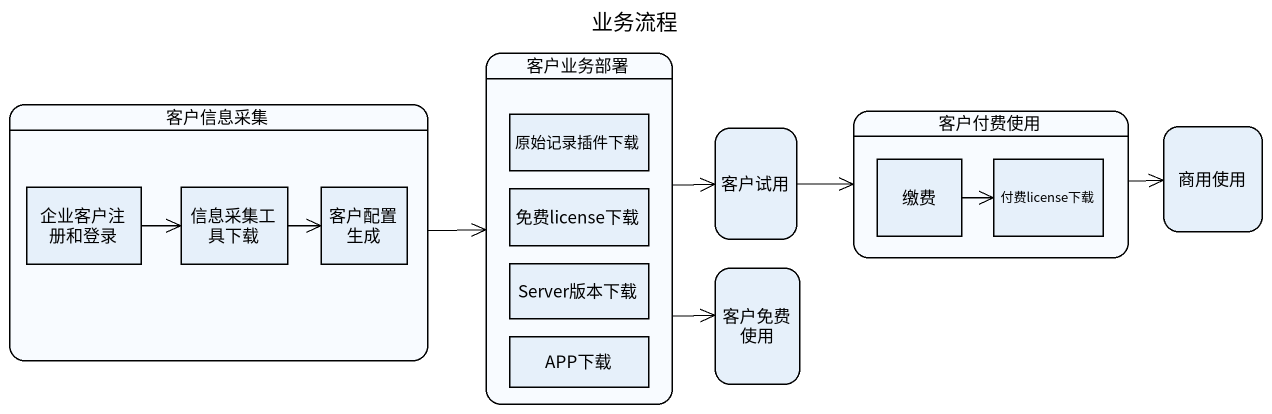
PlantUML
@startuml
title 业务流程
hide empty description
state 客户业务部署 {
  state 原始记录插件下载 <<object>>
  state 免费license下载 <<object>>
  state Server版本下载 <<object>>
  state APP下载 <<object>>
}
state 客户信息采集 {
  state 企业客户注册和登录 <<object>>
  state 信息采集工具下载 <<object>>
  state 客户配置生成 <<object>>
}
state 客户试用
state 客户付费使用 {
  state 缴费 <<object>>
  state 付费license下载 <<object>>
}
state 商用使用
state 客户免费使用
客户业务部署 -right-> 客户试用
客户业务部署 -right-> 客户免费使用
客户信息采集 -right-> 客户业务部署
客户试用 -right-> 客户付费使用
客户付费使用 -right-> 商用使用
企业客户注册和登录 -right-> 信息采集工具下载
信息采集工具下载 -right-> 客户配置生成
缴费 -right-> 付费license下载
@enduml
